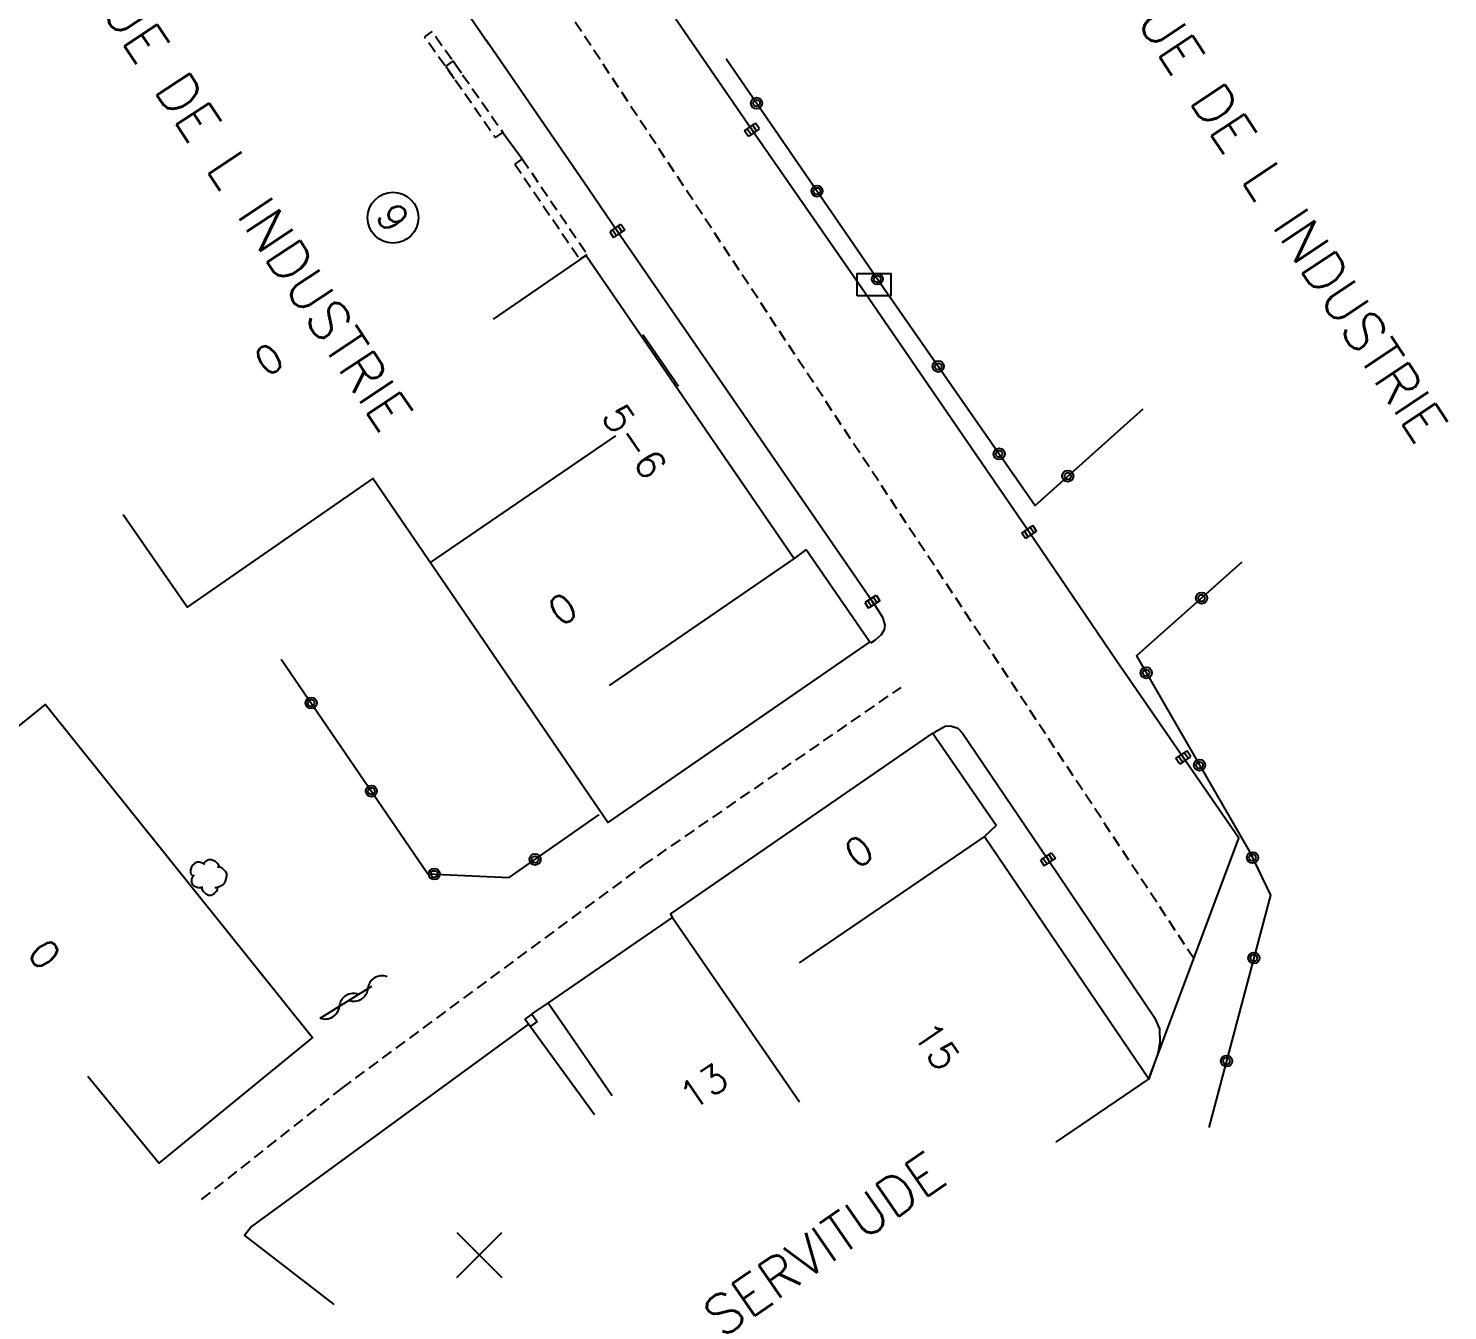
# Model space of a CAD drawing. Header units: millimetres. Extents: x 133000 to 134000, y 143000 to 144000.
# Drawn here: x 133478.1 to 133541.4, y 143669.5 to 143726.7 of the extents above; entities that cross this region are included whole.
import ezdxf
from ezdxf.enums import TextEntityAlignment as Align

# ---------------------------------------------------------------- set-up
doc = ezdxf.new("R2010")
doc.units = ezdxf.units.MM
doc.linetypes.add('DASHED', pattern=[0.75, 0.5, -0.25])
doc.layers.get('0').update_dxf_attribs({"linetype": 'CONTINUOUS'})
for name, color, linetype in [('W0001', 6, 'DASHED'), ('W0008', 7, 'CONTINUOUS'), ('W0100', 7, 'CONTINUOUS'), ('W0105', 7, 'CONTINUOUS'), ('W0112', 1, 'DASHED'), ('W0300', 7, 'CONTINUOUS'), ('W0310', 3, 'CONTINUOUS'), ('W0322', 7, 'CONTINUOUS'), ('W0400', 7, 'CONTINUOUS'), ('W0989', 7, 'CONTINUOUS'), ('W0991', 7, 'CONTINUOUS'), ('W1102', 7, 'CONTINUOUS'), ('W1471', 7, 'CONTINUOUS')]:
    doc.layers.add(name, color=color, linetype=linetype)
doc.styles.get("Standard").update_dxf_attribs({"font": 'romans.shx', "width": 0.85})

# ---------------------------------------------------------------- blocks, each defined once
blk = doc.blocks.new('t991o')
at = {"color": 0, "linetype": 'Continuous'}
for p, q in [((-1, 1), (1, -1)), ((-1, -1), (1, 1))]:
    blk.add_line(p, q, dxfattribs=at)
blk = doc.blocks.new('T300')
for p, q in [((-0.571, 0.686), (-0.686, 0.629)), ((-0.457, 0.686), (-0.571, 0.686)), ((-0.286, 0.629), (-0.457, 0.686)), ((-0.286, 0.629), (-0.171, 0.743)), ((-0.171, 0.743), (-0.057, 0.8)), ((-0.057, 0.8), (0.057, 0.8)), ((0.057, 0.8), (0.229, 0.743)), ((0.229, 0.743), (0.343, 0.629)), ((-0.8, 0.514), (-0.857, 0.343)), ((-0.857, 0.343), (-0.857, 0.171)), ((-0.857, 0.171), (-0.743, 0.057)), ((-0.686, 0.629), (-0.8, 0.514)), ((-0.8, -0.057), (-0.743, 0.057)), ((-0.743, 0.057), (-0.686, 0.114)), ((-0.229, 0.571), (-0.286, 0.629)), ((0.343, 0.629), (0.4, 0.514)), ((0.457, 0.457), (0.343, 0.457)), ((0.4, 0.514), (0.4, 0.457)), ((0.571, 0.4), (0.457, 0.457)), ((0.571, 0.4), (0.686, 0.286)), ((0.686, 0.286), (0.743, 0.171)), ((0.743, 0.057), (0.686, -0.171)), ((0.743, 0.171), (0.743, 0.057)), ((-0.8, -0.171), (-0.8, -0.057)), ((-0.8, -0.229), (-0.8, -0.171)), ((-0.743, -0.343), (-0.8, -0.229)), ((-0.686, -0.4), (-0.743, -0.343)), ((-0.514, -0.457), (-0.686, -0.4)), ((-0.4, -0.457), (-0.514, -0.457)), ((-0.4, -0.457), (-0.343, -0.457)), ((-0.343, -0.457), (-0.343, -0.4)), ((-0.343, -0.514), (-0.343, -0.457)), ((-0.286, -0.629), (-0.343, -0.514)), ((-0.171, -0.743), (-0.286, -0.629)), ((0.286, -0.457), (0.229, -0.457)), ((0.286, -0.629), (0.229, -0.686)), ((0.457, -0.4), (0.286, -0.457)), ((0.343, -0.514), (0.286, -0.629)), ((0.343, -0.514), (0.343, -0.457)), ((0.571, -0.343), (0.457, -0.4)), ((0.629, -0.286), (0.571, -0.343)), ((0.686, -0.171), (0.629, -0.286)), ((-0.057, -0.8), (-0.171, -0.743)), ((0.057, -0.8), (-0.057, -0.8)), ((0.171, -0.743), (0.057, -0.8)), ((0.229, -0.686), (0.171, -0.743))]:
    blk.add_line(p, q)
blk = doc.blocks.new('t322o')
at = {"color": 0, "linetype": 'Continuous'}
for radius in [0.25, 0.15]:
    blk.add_circle((0, 0), radius, dxfattribs=at)
blk = doc.blocks.new('t310o')
at = {"color": 0, "linetype": 'Continuous'}
for centre, start, end in [((-0.5, 0.375), 216.8699, 323.1304), ((0.5, -0.375), 36.8699, 143.1303)]:
    blk.add_arc(centre, 0.625, start, end, dxfattribs=at)
blk = doc.blocks.new('T400')
for p, q in [((-0.15, 0.3), (0.15, 0.3)), ((-0.15, -0.25), (-0.15, 0.3)), ((-0.15, 0.15), (0.15, 0.15)), ((-0.15, 0), (0.15, 0)), ((0.15, 0.3), (0.15, -0.25)), ((-0.15, -0.15), (0.15, -0.15)), ((-0.15, -0.25), (-0.15, -0.3)), ((-0.15, -0.3), (0.15, -0.3)), ((0.15, -0.3), (0.15, -0.25))]:
    blk.add_line(p, q)
blk = doc.blocks.new('T1471')
at = {"color": 0, "linetype": 'Continuous', "flags": 128}
blk.add_lwpolyline([(-0.75, -0.5), (-0.75, 0.5), (0.75, 0.5), (0.75, -0.5), (-0.75, -0.5)], dxfattribs=at)

msp = doc.modelspace()

# ---------------------------------------------------------------- linework, layer by layer
at = {"flags": 128}
for points in [[(133512.775, 143703.44), (133512.249, 143703.045)], [(133521.248, 143691.15), (133520.733, 143690.654), (133520.733, 143690.654), (133520.733, 143690.654)]]:
    msp.add_lwpolyline(points, dxfattribs=at)
at = {"layer": 'W0001'}
msp.add_line((133530.056, 143685.22), (133501.704, 143728.132), dxfattribs=at)
msp.add_lwpolyline([(133485.841, 143674.484), (133492.099, 143679.434), (133505.536, 143689.372), (133517.01, 143697.294)], dxfattribs=at)
at = {"layer": 'W0008', "flags": 128}
msp.add_lwpolyline([(133357.473, 143613.578), (133380.858, 143639.495), (133413.158, 143675.388), (133450.65, 143717.016), (133463.616, 143731.413), (133474.4, 143743.354), (133478.31, 143747.685, -0.077124), (133478.693, 143747.996, -0.034802), (133479.668, 143748.478, -0.096585), (133480.723, 143748.688, -0.083336), (133481.951, 143748.488, -0.067114), (133483.301, 143747.815, -0.092231), (133484.084, 143747.039), (133492.375, 143735.088), (133498.639, 143725.959)], format="xyb", dxfattribs=at)
at = {"layer": 'W0008'}
for points in [[(133518.431, 143695.228), (133518.632, 143695.383), (133518.974, 143695.563), (133519.217, 143695.588), (133519.542, 143695.483), (133519.747, 143695.264), (133523.555, 143689.639), (133528.306, 143682.59), (133528.52, 143682.091), (133528.547, 143681.475), (133528.453, 143680.986), (133528.055, 143679.854), (133532.056, 143690.585), (133529.588, 143694.176), (133526.614, 143698.486), (133522.719, 143704.218), (133515.247, 143715.091), (133510.366, 143722.134), (133504.878, 143730.126)], [(133498.529, 143726.139), (133502.848, 143719.858), (133504.366, 143717.636), (133515.192, 143701.92), (133515.731, 143701.117), (133516.188, 143700.43), (133516.29, 143700.067), (133516.252, 143699.854), (133516.128, 143699.634), (133515.861, 143699.403), (133515.651, 143699.264)]]:
    msp.add_lwpolyline(points, dxfattribs=at)
at = {"layer": 'W0100'}
for points in [[(133498.851, 143713.701), (133502.971, 143716.535), (133512.249, 143703.045)], [(133512.775, 143703.44), (133515.614, 143699.325), (133503.94, 143691.271), (133493.475, 143706.603), (133485.195, 143700.876), (133482.351, 143704.988), (133482.351, 143704.988), (133482.351, 143704.988), (133482.351, 143704.988), (133482.351, 143704.988), (133482.351, 143704.988), (133482.351, 143704.988), (133482.351, 143704.988), (133482.351, 143704.988), (133482.351, 143704.988), (133482.351, 143704.988), (133482.351, 143704.988), (133482.351, 143704.988), (133482.351, 143704.988), (133482.351, 143704.988), (133482.351, 143704.988), (133482.351, 143704.988), (133482.351, 143704.988), (133482.351, 143704.988), (133482.351, 143704.988), (133482.351, 143704.988), (133482.351, 143704.988), (133482.351, 143704.988), (133482.351, 143704.988), (133482.351, 143704.988), (133482.351, 143704.988), (133482.351, 143704.988), (133482.351, 143704.988), (133482.351, 143704.988), (133482.351, 143704.988), (133482.351, 143704.988), (133482.351, 143704.988), (133482.351, 143704.988), (133482.351, 143704.988), (133482.351, 143704.988), (133482.351, 143704.988), (133482.351, 143704.988), (133482.351, 143704.988), (133482.351, 143704.988), (133482.351, 143704.988), (133482.351, 143704.988), (133482.351, 143704.988), (133482.351, 143704.988), (133482.351, 143704.988), (133482.351, 143704.988), (133482.351, 143704.988), (133482.351, 143704.988), (133482.351, 143704.988), (133482.351, 143704.988), (133482.351, 143704.988), (133482.351, 143704.988), (133482.351, 143704.988), (133482.351, 143704.988), (133482.351, 143704.988), (133482.351, 143704.988), (133482.351, 143704.988), (133482.351, 143704.988), (133482.351, 143704.988), (133482.351, 143704.988), (133482.351, 143704.988), (133482.351, 143704.988), (133482.351, 143704.988), (133482.351, 143704.988), (133482.351, 143704.988), (133482.351, 143704.988), (133482.351, 143704.988), (133482.351, 143704.988), (133482.351, 143704.988), (133482.351, 143704.988), (133482.351, 143704.988), (133482.351, 143704.988), (133482.351, 143704.988), (133482.351, 143704.988), (133482.351, 143704.988), (133482.351, 143704.988), (133482.351, 143704.988), (133482.351, 143704.988), (133482.351, 143704.988), (133482.351, 143704.988), (133482.351, 143704.988), (133482.351, 143704.988), (133482.351, 143704.988), (133482.351, 143704.988), (133482.351, 143704.988), (133482.351, 143704.988), (133482.351, 143704.988), (133482.351, 143704.988), (133482.351, 143704.988), (133482.351, 143704.988), (133482.351, 143704.988), (133482.351, 143704.988), (133482.351, 143704.988), (133482.351, 143704.988), (133482.351, 143704.988), (133482.351, 143704.988), (133482.351, 143704.988), (133482.351, 143704.988), (133482.351, 143704.988), (133482.351, 143704.988), (133482.351, 143704.988), (133482.351, 143704.988), (133482.351, 143704.988), (133482.351, 143704.988), (133482.351, 143704.988), (133482.351, 143704.988), (133482.351, 143704.988), (133482.351, 143704.988), (133482.351, 143704.988), (133482.351, 143704.988), (133482.351, 143704.988), (133482.351, 143704.988), (133482.351, 143704.988), (133482.351, 143704.988), (133482.351, 143704.988), (133482.351, 143704.988)], [(133474.989, 143693.407), (133478.89, 143696.534), (133490.785, 143681.698), (133483.932, 143676.096), (133480.768, 143679.967), (133480.768, 143679.967), (133480.768, 143679.967), (133480.768, 143679.967), (133480.768, 143679.967), (133480.768, 143679.967), (133480.768, 143679.967), (133480.768, 143679.967), (133480.768, 143679.967), (133480.768, 143679.967), (133480.768, 143679.967), (133480.768, 143679.967), (133480.768, 143679.967), (133480.768, 143679.967), (133480.768, 143679.967), (133480.768, 143679.967), (133480.768, 143679.967), (133480.768, 143679.967), (133480.768, 143679.967), (133480.768, 143679.967), (133480.768, 143679.967), (133480.768, 143679.967), (133480.768, 143679.967), (133480.768, 143679.967), (133480.768, 143679.967), (133480.768, 143679.967), (133480.768, 143679.967), (133480.768, 143679.967), (133480.768, 143679.967), (133480.768, 143679.967), (133480.768, 143679.967), (133480.768, 143679.967), (133480.768, 143679.967), (133480.768, 143679.967), (133480.768, 143679.967), (133480.768, 143679.967), (133480.768, 143679.967), (133480.768, 143679.967), (133480.768, 143679.967), (133480.768, 143679.967), (133480.768, 143679.967), (133480.768, 143679.967), (133480.768, 143679.967), (133480.768, 143679.967), (133480.768, 143679.967), (133480.768, 143679.967), (133480.768, 143679.967), (133480.768, 143679.967), (133480.768, 143679.967), (133480.768, 143679.967), (133480.768, 143679.967), (133480.768, 143679.967), (133480.768, 143679.967), (133480.768, 143679.967), (133480.768, 143679.967), (133480.768, 143679.967), (133480.768, 143679.967), (133480.768, 143679.967), (133480.768, 143679.967), (133480.768, 143679.967), (133480.768, 143679.967), (133480.768, 143679.967), (133480.768, 143679.967), (133480.768, 143679.967), (133480.768, 143679.967), (133480.768, 143679.967), (133480.768, 143679.967), (133480.768, 143679.967), (133480.768, 143679.967), (133480.768, 143679.967), (133480.768, 143679.967), (133480.768, 143679.967), (133480.768, 143679.967), (133480.768, 143679.967), (133480.768, 143679.967), (133480.768, 143679.967), (133480.768, 143679.967), (133480.768, 143679.967), (133480.768, 143679.967), (133480.768, 143679.967), (133480.768, 143679.967), (133480.768, 143679.967), (133480.768, 143679.967), (133480.768, 143679.967), (133480.768, 143679.967), (133480.768, 143679.967), (133480.768, 143679.967), (133480.768, 143679.967), (133480.768, 143679.967), (133480.768, 143679.967), (133480.768, 143679.967), (133480.768, 143679.967), (133480.768, 143679.967), (133480.768, 143679.967), (133480.768, 143679.967), (133480.768, 143679.967), (133480.768, 143679.967), (133480.768, 143679.967), (133480.768, 143679.967), (133480.768, 143679.967), (133480.768, 143679.967), (133480.768, 143679.967), (133480.768, 143679.967), (133480.768, 143679.967), (133480.768, 143679.967), (133480.768, 143679.967), (133480.768, 143679.967), (133480.768, 143679.967), (133480.768, 143679.967), (133480.768, 143679.967), (133480.768, 143679.967), (133480.768, 143679.967), (133480.768, 143679.967), (133480.768, 143679.967), (133480.768, 143679.967), (133480.768, 143679.967)], [(133521.248, 143691.15), (133518.406, 143695.264), (133506.737, 143687.201), (133506.803, 143687.047), (133501.278, 143683.239), (133504.116, 143679.122), (133504.116, 143679.122), (133504.116, 143679.122), (133504.116, 143679.122), (133504.116, 143679.122), (133504.116, 143679.122), (133504.116, 143679.122), (133504.116, 143679.122), (133504.116, 143679.122), (133504.116, 143679.122), (133504.116, 143679.122), (133504.116, 143679.122), (133504.116, 143679.122), (133504.116, 143679.122), (133504.116, 143679.122), (133504.116, 143679.122), (133504.116, 143679.122), (133504.116, 143679.122), (133504.116, 143679.122), (133504.116, 143679.122), (133504.116, 143679.122), (133504.116, 143679.122), (133504.116, 143679.122), (133504.116, 143679.122), (133504.116, 143679.122), (133504.116, 143679.122), (133504.116, 143679.122), (133504.116, 143679.122), (133504.116, 143679.122), (133504.116, 143679.122), (133504.116, 143679.122), (133504.116, 143679.122), (133504.116, 143679.122), (133504.116, 143679.122), (133504.116, 143679.122), (133504.116, 143679.122), (133504.116, 143679.122), (133504.116, 143679.122), (133504.116, 143679.122), (133504.116, 143679.122), (133504.116, 143679.122), (133504.116, 143679.122), (133504.116, 143679.122), (133504.116, 143679.122), (133504.116, 143679.122), (133504.116, 143679.122), (133504.116, 143679.122), (133504.116, 143679.122), (133504.116, 143679.122), (133504.116, 143679.122), (133504.116, 143679.122), (133504.116, 143679.122), (133504.116, 143679.122), (133504.116, 143679.122), (133504.116, 143679.122), (133504.116, 143679.122), (133504.116, 143679.122), (133504.116, 143679.122), (133504.116, 143679.122), (133504.116, 143679.122), (133504.116, 143679.122), (133504.116, 143679.122), (133504.116, 143679.122), (133504.116, 143679.122), (133504.116, 143679.122), (133504.116, 143679.122), (133504.116, 143679.122), (133504.116, 143679.122), (133504.116, 143679.122), (133504.116, 143679.122), (133504.116, 143679.122), (133504.116, 143679.122), (133504.116, 143679.122), (133504.116, 143679.122), (133504.116, 143679.122), (133504.116, 143679.122), (133504.116, 143679.122), (133504.116, 143679.122), (133504.116, 143679.122), (133504.116, 143679.122), (133504.116, 143679.122), (133504.116, 143679.122), (133504.116, 143679.122), (133504.116, 143679.122), (133504.116, 143679.122), (133504.116, 143679.122), (133504.116, 143679.122), (133504.116, 143679.122), (133504.116, 143679.122), (133504.116, 143679.122), (133504.116, 143679.122), (133504.116, 143679.122), (133504.116, 143679.122), (133504.116, 143679.122), (133504.116, 143679.122), (133504.116, 143679.122), (133504.116, 143679.122), (133504.116, 143679.122), (133504.116, 143679.122), (133504.116, 143679.122), (133504.116, 143679.122), (133504.116, 143679.122), (133504.116, 143679.122), (133504.116, 143679.122), (133504.116, 143679.122), (133504.116, 143679.122), (133504.116, 143679.122), (133504.116, 143679.122), (133504.116, 143679.122), (133504.116, 143679.122), (133504.116, 143679.122), (133504.116, 143679.122), (133504.116, 143679.122), (133504.116, 143679.122), (133504.116, 143679.122)], [(133520.733, 143690.654), (133528.055, 143679.855), (133523.916, 143677.049), (133523.916, 143677.049), (133523.916, 143677.049), (133523.916, 143677.049), (133523.916, 143677.049), (133523.916, 143677.049), (133523.916, 143677.049), (133523.916, 143677.049), (133523.916, 143677.049), (133523.916, 143677.049), (133523.916, 143677.049), (133523.916, 143677.049), (133523.916, 143677.049), (133523.916, 143677.049), (133523.916, 143677.049), (133523.916, 143677.049), (133523.916, 143677.049), (133523.916, 143677.049), (133523.916, 143677.049), (133523.916, 143677.049), (133523.916, 143677.049), (133523.916, 143677.049), (133523.916, 143677.049), (133523.916, 143677.049), (133523.916, 143677.049), (133523.916, 143677.049), (133523.916, 143677.049), (133523.916, 143677.049), (133523.916, 143677.049), (133523.916, 143677.049), (133523.916, 143677.049), (133523.916, 143677.049), (133523.916, 143677.049), (133523.916, 143677.049), (133523.916, 143677.049), (133523.916, 143677.049), (133523.916, 143677.049), (133523.916, 143677.049), (133523.916, 143677.049), (133523.916, 143677.049), (133523.916, 143677.049), (133523.916, 143677.049), (133523.916, 143677.049), (133523.916, 143677.049), (133523.916, 143677.049), (133523.916, 143677.049), (133523.916, 143677.049), (133523.916, 143677.049), (133523.916, 143677.049), (133523.916, 143677.049), (133523.916, 143677.049), (133523.916, 143677.049), (133523.916, 143677.049), (133523.916, 143677.049), (133523.916, 143677.049), (133523.916, 143677.049), (133523.916, 143677.049), (133523.916, 143677.049), (133523.916, 143677.049), (133523.916, 143677.049), (133523.916, 143677.049), (133523.916, 143677.049), (133523.916, 143677.049), (133523.916, 143677.049), (133523.916, 143677.049), (133523.916, 143677.049), (133523.916, 143677.049), (133523.916, 143677.049), (133523.916, 143677.049), (133523.916, 143677.049), (133523.916, 143677.049), (133523.916, 143677.049), (133523.916, 143677.049), (133523.916, 143677.049), (133523.916, 143677.049), (133523.916, 143677.049), (133523.916, 143677.049), (133523.916, 143677.049), (133523.916, 143677.049), (133523.916, 143677.049), (133523.916, 143677.049), (133523.916, 143677.049), (133523.916, 143677.049), (133523.916, 143677.049), (133523.916, 143677.049), (133523.916, 143677.049), (133523.916, 143677.049), (133523.916, 143677.049), (133523.916, 143677.049), (133523.916, 143677.049), (133523.916, 143677.049), (133523.916, 143677.049), (133523.916, 143677.049), (133523.916, 143677.049), (133523.916, 143677.049), (133523.916, 143677.049), (133523.916, 143677.049), (133523.916, 143677.049), (133523.916, 143677.049), (133523.916, 143677.049), (133523.916, 143677.049), (133523.916, 143677.049), (133523.916, 143677.049), (133523.916, 143677.049), (133523.916, 143677.049), (133523.916, 143677.049), (133523.916, 143677.049), (133523.916, 143677.049), (133523.916, 143677.049)], [(133503.355, 143678.259), (133500.404, 143682.296), (133488.057, 143673.271), (133487.75, 143672.871), (133491.712, 143669.822), (133491.712, 143669.822), (133491.712, 143669.822), (133491.712, 143669.822), (133491.712, 143669.822), (133491.712, 143669.822), (133491.712, 143669.822), (133491.712, 143669.822), (133491.712, 143669.822), (133491.712, 143669.822), (133491.712, 143669.822), (133491.712, 143669.822), (133491.712, 143669.822), (133491.712, 143669.822), (133491.712, 143669.822), (133491.712, 143669.822), (133491.712, 143669.822), (133491.712, 143669.822), (133491.712, 143669.822), (133491.712, 143669.822), (133491.712, 143669.822), (133491.712, 143669.822), (133491.712, 143669.822), (133491.712, 143669.822), (133491.712, 143669.822), (133491.712, 143669.822), (133491.712, 143669.822), (133491.712, 143669.822), (133491.712, 143669.822), (133491.712, 143669.822), (133491.712, 143669.822), (133491.712, 143669.822), (133491.712, 143669.822), (133491.712, 143669.822), (133491.712, 143669.822), (133491.712, 143669.822), (133491.712, 143669.822), (133491.712, 143669.822), (133491.712, 143669.822), (133491.712, 143669.822), (133491.712, 143669.822), (133491.712, 143669.822), (133491.712, 143669.822), (133491.712, 143669.822), (133491.712, 143669.822), (133491.712, 143669.822), (133491.712, 143669.822), (133491.712, 143669.822), (133491.712, 143669.822), (133491.712, 143669.822), (133491.712, 143669.822), (133491.712, 143669.822), (133491.712, 143669.822), (133491.712, 143669.822), (133491.712, 143669.822), (133491.712, 143669.822), (133491.712, 143669.822), (133491.712, 143669.822), (133491.712, 143669.822), (133491.712, 143669.822), (133491.712, 143669.822), (133491.712, 143669.822), (133491.712, 143669.822), (133491.712, 143669.822), (133491.712, 143669.822), (133491.712, 143669.822), (133491.712, 143669.822), (133491.712, 143669.822), (133491.712, 143669.822), (133491.712, 143669.822), (133491.712, 143669.822), (133491.712, 143669.822), (133491.712, 143669.822), (133491.712, 143669.822), (133491.712, 143669.822), (133491.712, 143669.822), (133491.712, 143669.822), (133491.712, 143669.822), (133491.712, 143669.822), (133491.712, 143669.822), (133491.712, 143669.822), (133491.712, 143669.822), (133491.712, 143669.822), (133491.712, 143669.822), (133491.712, 143669.822), (133491.712, 143669.822), (133491.712, 143669.822), (133491.712, 143669.822), (133491.712, 143669.822), (133491.712, 143669.822), (133491.712, 143669.822), (133491.712, 143669.822), (133491.712, 143669.822), (133491.712, 143669.822), (133491.712, 143669.822), (133491.712, 143669.822), (133491.712, 143669.822), (133491.712, 143669.822), (133491.712, 143669.822), (133491.712, 143669.822), (133491.712, 143669.822), (133491.712, 143669.822), (133491.712, 143669.822), (133491.712, 143669.822), (133491.712, 143669.822), (133491.712, 143669.822), (133491.712, 143669.822), (133491.712, 143669.822), (133491.712, 143669.822), (133491.712, 143669.822), (133491.712, 143669.822), (133491.712, 143669.822), (133491.712, 143669.822), (133491.712, 143669.822), (133491.712, 143669.822), (133491.712, 143669.822)]]:
    msp.add_lwpolyline(points, dxfattribs=at)
at = {"layer": 'W0105'}
for p, q in [((133499.268, 143722.023), (133500.126, 143720.839)), ((133505.509, 143713.011), (133507.099, 143710.722)), ((133501.278, 143683.239), (133500.563, 143682.746))]:
    msp.add_line(p, q, dxfattribs=at)
at = {"layer": 'W0112', "flags": 128}
msp.add_lwpolyline([(133497.422, 143724.662), (133496.101, 143726.517), (133495.776, 143726.285), (133497.096, 143724.43)], dxfattribs=at)
at = {"layer": 'W0112'}
for points in [[(133497.045, 143725.207), (133496.717, 143724.978), (133498.94, 143721.794), (133499.268, 143722.023), (133499.268, 143722.023), (133499.268, 143722.023), (133499.268, 143722.023), (133499.268, 143722.023), (133499.268, 143722.023), (133499.268, 143722.023), (133499.268, 143722.023), (133499.268, 143722.023), (133499.268, 143722.023), (133499.268, 143722.023), (133499.268, 143722.023), (133499.268, 143722.023), (133499.268, 143722.023), (133499.268, 143722.023), (133499.268, 143722.023), (133499.268, 143722.023), (133499.268, 143722.023), (133499.268, 143722.023), (133499.268, 143722.023), (133499.268, 143722.023), (133499.268, 143722.023), (133499.268, 143722.023), (133499.268, 143722.023), (133499.268, 143722.023), (133499.268, 143722.023), (133499.268, 143722.023), (133499.268, 143722.023), (133499.268, 143722.023), (133499.268, 143722.023), (133499.268, 143722.023), (133499.268, 143722.023), (133499.268, 143722.023), (133499.268, 143722.023), (133499.268, 143722.023), (133499.268, 143722.023), (133499.268, 143722.023), (133499.268, 143722.023), (133499.268, 143722.023), (133499.268, 143722.023), (133499.268, 143722.023), (133499.268, 143722.023), (133499.268, 143722.023), (133499.268, 143722.023), (133499.268, 143722.023), (133499.268, 143722.023), (133499.268, 143722.023), (133499.268, 143722.023), (133499.268, 143722.023), (133499.268, 143722.023), (133499.268, 143722.023), (133499.268, 143722.023), (133499.268, 143722.023), (133499.268, 143722.023), (133499.268, 143722.023), (133499.268, 143722.023), (133499.268, 143722.023), (133499.268, 143722.023), (133499.268, 143722.023), (133499.268, 143722.023), (133499.268, 143722.023), (133499.268, 143722.023), (133499.268, 143722.023), (133499.268, 143722.023), (133499.268, 143722.023), (133499.268, 143722.023), (133499.268, 143722.023), (133499.268, 143722.023), (133499.268, 143722.023), (133499.268, 143722.023), (133499.268, 143722.023), (133499.268, 143722.023), (133499.268, 143722.023), (133499.268, 143722.023), (133499.268, 143722.023), (133499.268, 143722.023), (133499.268, 143722.023), (133499.268, 143722.023), (133499.268, 143722.023), (133499.268, 143722.023), (133499.268, 143722.023), (133499.268, 143722.023), (133499.268, 143722.023), (133499.268, 143722.023), (133499.268, 143722.023), (133499.268, 143722.023), (133499.268, 143722.023), (133499.268, 143722.023), (133499.268, 143722.023), (133499.268, 143722.023), (133499.268, 143722.023), (133499.268, 143722.023), (133499.268, 143722.023), (133499.268, 143722.023), (133499.268, 143722.023), (133499.268, 143722.023), (133499.268, 143722.023), (133499.268, 143722.023), (133499.268, 143722.023), (133499.268, 143722.023), (133499.268, 143722.023), (133499.268, 143722.023), (133499.268, 143722.023), (133499.268, 143722.023), (133499.268, 143722.023), (133499.268, 143722.023), (133499.268, 143722.023), (133499.268, 143722.023), (133499.268, 143722.023), (133499.268, 143722.023), (133499.268, 143722.023), (133499.268, 143722.023), (133499.268, 143722.023), (133499.268, 143722.023), (133499.268, 143722.023), (133499.268, 143722.023), (133499.268, 143722.023)], [(133497.045, 143725.207), (133499.268, 143722.023), (133499.268, 143722.023), (133499.268, 143722.023), (133499.268, 143722.023), (133499.268, 143722.023), (133499.268, 143722.023), (133499.268, 143722.023), (133499.268, 143722.023), (133499.268, 143722.023), (133499.268, 143722.023), (133499.268, 143722.023), (133499.268, 143722.023), (133499.268, 143722.023), (133499.268, 143722.023), (133499.268, 143722.023), (133499.268, 143722.023), (133499.268, 143722.023), (133499.268, 143722.023), (133499.268, 143722.023), (133499.268, 143722.023), (133499.268, 143722.023), (133499.268, 143722.023), (133499.268, 143722.023), (133499.268, 143722.023), (133499.268, 143722.023), (133499.268, 143722.023), (133499.268, 143722.023), (133499.268, 143722.023), (133499.268, 143722.023), (133499.268, 143722.023), (133499.268, 143722.023), (133499.268, 143722.023), (133499.268, 143722.023), (133499.268, 143722.023), (133499.268, 143722.023), (133499.268, 143722.023), (133499.268, 143722.023), (133499.268, 143722.023), (133499.268, 143722.023), (133499.268, 143722.023), (133499.268, 143722.023), (133499.268, 143722.023), (133499.268, 143722.023), (133499.268, 143722.023), (133499.268, 143722.023), (133499.268, 143722.023), (133499.268, 143722.023), (133499.268, 143722.023), (133499.268, 143722.023), (133499.268, 143722.023), (133499.268, 143722.023), (133499.268, 143722.023), (133499.268, 143722.023), (133499.268, 143722.023), (133499.268, 143722.023), (133499.268, 143722.023), (133499.268, 143722.023), (133499.268, 143722.023), (133499.268, 143722.023), (133499.268, 143722.023), (133499.268, 143722.023), (133499.268, 143722.023), (133499.268, 143722.023), (133499.268, 143722.023), (133499.268, 143722.023), (133499.268, 143722.023), (133499.268, 143722.023), (133499.268, 143722.023), (133499.268, 143722.023), (133499.268, 143722.023), (133499.268, 143722.023), (133499.268, 143722.023), (133499.268, 143722.023), (133499.268, 143722.023), (133499.268, 143722.023), (133499.268, 143722.023), (133499.268, 143722.023), (133499.268, 143722.023), (133499.268, 143722.023), (133499.268, 143722.023), (133499.268, 143722.023), (133499.268, 143722.023), (133499.268, 143722.023), (133499.268, 143722.023), (133499.268, 143722.023), (133499.268, 143722.023), (133499.268, 143722.023), (133499.268, 143722.023), (133499.268, 143722.023), (133499.268, 143722.023), (133499.268, 143722.023), (133499.268, 143722.023), (133499.268, 143722.023), (133499.268, 143722.023), (133499.268, 143722.023), (133499.268, 143722.023), (133499.268, 143722.023), (133499.268, 143722.023), (133499.268, 143722.023), (133499.268, 143722.023), (133499.268, 143722.023), (133499.268, 143722.023), (133499.268, 143722.023), (133499.268, 143722.023), (133499.268, 143722.023), (133499.268, 143722.023), (133499.268, 143722.023), (133499.268, 143722.023), (133499.268, 143722.023), (133499.268, 143722.023), (133499.268, 143722.023), (133499.268, 143722.023), (133499.268, 143722.023), (133499.268, 143722.023), (133499.268, 143722.023), (133499.268, 143722.023), (133499.268, 143722.023), (133499.268, 143722.023), (133499.268, 143722.023)], [(133500.127, 143720.838), (133499.796, 143720.612), (133502.697, 143716.361), (133503.027, 143716.586), (133503.027, 143716.586), (133503.027, 143716.586), (133503.027, 143716.586), (133503.027, 143716.586), (133503.027, 143716.586), (133503.027, 143716.586), (133503.027, 143716.586), (133503.027, 143716.586), (133503.027, 143716.586), (133503.027, 143716.586), (133503.027, 143716.586), (133503.027, 143716.586), (133503.027, 143716.586), (133503.027, 143716.586), (133503.027, 143716.586), (133503.027, 143716.586), (133503.027, 143716.586), (133503.027, 143716.586), (133503.027, 143716.586), (133503.027, 143716.586), (133503.027, 143716.586), (133503.027, 143716.586), (133503.027, 143716.586), (133503.027, 143716.586), (133503.027, 143716.586), (133503.027, 143716.586), (133503.027, 143716.586), (133503.027, 143716.586), (133503.027, 143716.586), (133503.027, 143716.586), (133503.027, 143716.586), (133503.027, 143716.586), (133503.027, 143716.586), (133503.027, 143716.586), (133503.027, 143716.586), (133503.027, 143716.586), (133503.027, 143716.586), (133503.027, 143716.586), (133503.027, 143716.586), (133503.027, 143716.586), (133503.027, 143716.586), (133503.027, 143716.586), (133503.027, 143716.586), (133503.027, 143716.586), (133503.027, 143716.586), (133503.027, 143716.586), (133503.027, 143716.586), (133503.027, 143716.586), (133503.027, 143716.586), (133503.027, 143716.586), (133503.027, 143716.586), (133503.027, 143716.586), (133503.027, 143716.586), (133503.027, 143716.586), (133503.027, 143716.586), (133503.027, 143716.586), (133503.027, 143716.586), (133503.027, 143716.586), (133503.027, 143716.586), (133503.027, 143716.586), (133503.027, 143716.586), (133503.027, 143716.586), (133503.027, 143716.586), (133503.027, 143716.586), (133503.027, 143716.586), (133503.027, 143716.586), (133503.027, 143716.586), (133503.027, 143716.586), (133503.027, 143716.586), (133503.027, 143716.586), (133503.027, 143716.586), (133503.027, 143716.586), (133503.027, 143716.586), (133503.027, 143716.586), (133503.027, 143716.586), (133503.027, 143716.586), (133503.027, 143716.586), (133503.027, 143716.586), (133503.027, 143716.586), (133503.027, 143716.586), (133503.027, 143716.586), (133503.027, 143716.586), (133503.027, 143716.586), (133503.027, 143716.586), (133503.027, 143716.586), (133503.027, 143716.586), (133503.027, 143716.586), (133503.027, 143716.586), (133503.027, 143716.586), (133503.027, 143716.586), (133503.027, 143716.586), (133503.027, 143716.586), (133503.027, 143716.586), (133503.027, 143716.586), (133503.027, 143716.586), (133503.027, 143716.586), (133503.027, 143716.586), (133503.027, 143716.586), (133503.027, 143716.586), (133503.027, 143716.586), (133503.027, 143716.586), (133503.027, 143716.586), (133503.027, 143716.586), (133503.027, 143716.586), (133503.027, 143716.586), (133503.027, 143716.586), (133503.027, 143716.586), (133503.027, 143716.586), (133503.027, 143716.586), (133503.027, 143716.586), (133503.027, 143716.586), (133503.027, 143716.586), (133503.027, 143716.586), (133503.027, 143716.586), (133503.027, 143716.586), (133503.027, 143716.586)], [(133500.127, 143720.838), (133503.027, 143716.586), (133503.027, 143716.586), (133503.027, 143716.586), (133503.027, 143716.586), (133503.027, 143716.586), (133503.027, 143716.586), (133503.027, 143716.586), (133503.027, 143716.586), (133503.027, 143716.586), (133503.027, 143716.586), (133503.027, 143716.586), (133503.027, 143716.586), (133503.027, 143716.586), (133503.027, 143716.586), (133503.027, 143716.586), (133503.027, 143716.586), (133503.027, 143716.586), (133503.027, 143716.586), (133503.027, 143716.586), (133503.027, 143716.586), (133503.027, 143716.586), (133503.027, 143716.586), (133503.027, 143716.586), (133503.027, 143716.586), (133503.027, 143716.586), (133503.027, 143716.586), (133503.027, 143716.586), (133503.027, 143716.586), (133503.027, 143716.586), (133503.027, 143716.586), (133503.027, 143716.586), (133503.027, 143716.586), (133503.027, 143716.586), (133503.027, 143716.586), (133503.027, 143716.586), (133503.027, 143716.586), (133503.027, 143716.586), (133503.027, 143716.586), (133503.027, 143716.586), (133503.027, 143716.586), (133503.027, 143716.586), (133503.027, 143716.586), (133503.027, 143716.586), (133503.027, 143716.586), (133503.027, 143716.586), (133503.027, 143716.586), (133503.027, 143716.586), (133503.027, 143716.586), (133503.027, 143716.586), (133503.027, 143716.586), (133503.027, 143716.586), (133503.027, 143716.586), (133503.027, 143716.586), (133503.027, 143716.586), (133503.027, 143716.586), (133503.027, 143716.586), (133503.027, 143716.586), (133503.027, 143716.586), (133503.027, 143716.586), (133503.027, 143716.586), (133503.027, 143716.586), (133503.027, 143716.586), (133503.027, 143716.586), (133503.027, 143716.586), (133503.027, 143716.586), (133503.027, 143716.586), (133503.027, 143716.586), (133503.027, 143716.586), (133503.027, 143716.586), (133503.027, 143716.586), (133503.027, 143716.586), (133503.027, 143716.586), (133503.027, 143716.586), (133503.027, 143716.586), (133503.027, 143716.586), (133503.027, 143716.586), (133503.027, 143716.586), (133503.027, 143716.586), (133503.027, 143716.586), (133503.027, 143716.586), (133503.027, 143716.586), (133503.027, 143716.586), (133503.027, 143716.586), (133503.027, 143716.586), (133503.027, 143716.586), (133503.027, 143716.586), (133503.027, 143716.586), (133503.027, 143716.586), (133503.027, 143716.586), (133503.027, 143716.586), (133503.027, 143716.586), (133503.027, 143716.586), (133503.027, 143716.586), (133503.027, 143716.586), (133503.027, 143716.586), (133503.027, 143716.586), (133503.027, 143716.586), (133503.027, 143716.586), (133503.027, 143716.586), (133503.027, 143716.586), (133503.027, 143716.586), (133503.027, 143716.586), (133503.027, 143716.586), (133503.027, 143716.586), (133503.027, 143716.586), (133503.027, 143716.586), (133503.027, 143716.586), (133503.027, 143716.586), (133503.027, 143716.586), (133503.027, 143716.586), (133503.027, 143716.586), (133503.027, 143716.586), (133503.027, 143716.586), (133503.027, 143716.586), (133503.027, 143716.586), (133503.027, 143716.586), (133503.027, 143716.586), (133503.027, 143716.586), (133503.027, 143716.586)], [(133500.557, 143682.74), (133500.245, 143682.515), (133500.245, 143682.515), (133500.245, 143682.515), (133500.245, 143682.515), (133500.245, 143682.515), (133500.245, 143682.515), (133500.245, 143682.515), (133500.245, 143682.515), (133500.245, 143682.515), (133500.245, 143682.515), (133500.245, 143682.515), (133500.245, 143682.515), (133500.245, 143682.515), (133500.245, 143682.515), (133500.245, 143682.515), (133500.245, 143682.515), (133500.245, 143682.515), (133500.245, 143682.515), (133500.245, 143682.515), (133500.245, 143682.515), (133500.245, 143682.515), (133500.245, 143682.515), (133500.245, 143682.515), (133500.245, 143682.515), (133500.245, 143682.515), (133500.245, 143682.515), (133500.245, 143682.515), (133500.245, 143682.515), (133500.245, 143682.515), (133500.245, 143682.515), (133500.245, 143682.515), (133500.245, 143682.515), (133500.245, 143682.515), (133500.245, 143682.515), (133500.245, 143682.515), (133500.245, 143682.515), (133500.245, 143682.515), (133500.245, 143682.515), (133500.245, 143682.515), (133500.245, 143682.515), (133500.245, 143682.515), (133500.245, 143682.515), (133500.245, 143682.515), (133500.245, 143682.515), (133500.245, 143682.515), (133500.245, 143682.515), (133500.245, 143682.515), (133500.245, 143682.515), (133500.245, 143682.515), (133500.245, 143682.515), (133500.245, 143682.515), (133500.245, 143682.515), (133500.245, 143682.515), (133500.245, 143682.515), (133500.245, 143682.515), (133500.245, 143682.515), (133500.245, 143682.515), (133500.245, 143682.515), (133500.245, 143682.515), (133500.245, 143682.515), (133500.245, 143682.515), (133500.245, 143682.515), (133500.245, 143682.515), (133500.245, 143682.515), (133500.245, 143682.515), (133500.245, 143682.515), (133500.245, 143682.515), (133500.245, 143682.515), (133500.245, 143682.515), (133500.245, 143682.515), (133500.245, 143682.515), (133500.245, 143682.515), (133500.245, 143682.515), (133500.245, 143682.515), (133500.245, 143682.515), (133500.245, 143682.515), (133500.245, 143682.515), (133500.245, 143682.515), (133500.245, 143682.515), (133500.245, 143682.515), (133500.245, 143682.515), (133500.245, 143682.515), (133500.245, 143682.515), (133500.245, 143682.515), (133500.245, 143682.515), (133500.245, 143682.515), (133500.245, 143682.515), (133500.245, 143682.515), (133500.245, 143682.515), (133500.245, 143682.515), (133500.245, 143682.515), (133500.245, 143682.515), (133500.245, 143682.515), (133500.245, 143682.515), (133500.245, 143682.515), (133500.245, 143682.515), (133500.245, 143682.515), (133500.245, 143682.515), (133500.245, 143682.515), (133500.245, 143682.515), (133500.245, 143682.515), (133500.245, 143682.515), (133500.245, 143682.515), (133500.245, 143682.515), (133500.245, 143682.515), (133500.245, 143682.515), (133500.245, 143682.515), (133500.245, 143682.515), (133500.245, 143682.515), (133500.245, 143682.515), (133500.245, 143682.515), (133500.245, 143682.515), (133500.245, 143682.515), (133500.245, 143682.515), (133500.245, 143682.515), (133500.245, 143682.515), (133500.245, 143682.515), (133500.245, 143682.515), (133500.245, 143682.515)], [(133500.557, 143682.74), (133500.791, 143682.415), (133500.479, 143682.19), (133500.245, 143682.515), (133500.245, 143682.515), (133500.245, 143682.515), (133500.245, 143682.515), (133500.245, 143682.515), (133500.245, 143682.515), (133500.245, 143682.515), (133500.245, 143682.515), (133500.245, 143682.515), (133500.245, 143682.515), (133500.245, 143682.515), (133500.245, 143682.515), (133500.245, 143682.515), (133500.245, 143682.515), (133500.245, 143682.515), (133500.245, 143682.515), (133500.245, 143682.515), (133500.245, 143682.515), (133500.245, 143682.515), (133500.245, 143682.515), (133500.245, 143682.515), (133500.245, 143682.515), (133500.245, 143682.515), (133500.245, 143682.515), (133500.245, 143682.515), (133500.245, 143682.515), (133500.245, 143682.515), (133500.245, 143682.515), (133500.245, 143682.515), (133500.245, 143682.515), (133500.245, 143682.515), (133500.245, 143682.515), (133500.245, 143682.515), (133500.245, 143682.515), (133500.245, 143682.515), (133500.245, 143682.515), (133500.245, 143682.515), (133500.245, 143682.515), (133500.245, 143682.515), (133500.245, 143682.515), (133500.245, 143682.515), (133500.245, 143682.515), (133500.245, 143682.515), (133500.245, 143682.515), (133500.245, 143682.515), (133500.245, 143682.515), (133500.245, 143682.515), (133500.245, 143682.515), (133500.245, 143682.515), (133500.245, 143682.515), (133500.245, 143682.515), (133500.245, 143682.515), (133500.245, 143682.515), (133500.245, 143682.515), (133500.245, 143682.515), (133500.245, 143682.515), (133500.245, 143682.515), (133500.245, 143682.515), (133500.245, 143682.515), (133500.245, 143682.515), (133500.245, 143682.515), (133500.245, 143682.515), (133500.245, 143682.515), (133500.245, 143682.515), (133500.245, 143682.515), (133500.245, 143682.515), (133500.245, 143682.515), (133500.245, 143682.515), (133500.245, 143682.515), (133500.245, 143682.515), (133500.245, 143682.515), (133500.245, 143682.515), (133500.245, 143682.515), (133500.245, 143682.515), (133500.245, 143682.515), (133500.245, 143682.515), (133500.245, 143682.515), (133500.245, 143682.515), (133500.245, 143682.515), (133500.245, 143682.515), (133500.245, 143682.515), (133500.245, 143682.515), (133500.245, 143682.515), (133500.245, 143682.515), (133500.245, 143682.515), (133500.245, 143682.515), (133500.245, 143682.515), (133500.245, 143682.515), (133500.245, 143682.515), (133500.245, 143682.515), (133500.245, 143682.515), (133500.245, 143682.515), (133500.245, 143682.515), (133500.245, 143682.515), (133500.245, 143682.515), (133500.245, 143682.515), (133500.245, 143682.515), (133500.245, 143682.515), (133500.245, 143682.515), (133500.245, 143682.515), (133500.245, 143682.515), (133500.245, 143682.515), (133500.245, 143682.515), (133500.245, 143682.515), (133500.245, 143682.515), (133500.245, 143682.515), (133500.245, 143682.515), (133500.245, 143682.515), (133500.245, 143682.515), (133500.245, 143682.515), (133500.245, 143682.515), (133500.245, 143682.515), (133500.245, 143682.515), (133500.245, 143682.515), (133500.245, 143682.515), (133500.245, 143682.515), (133500.245, 143682.515)]]:
    msp.add_lwpolyline(points, dxfattribs=at)
at = {"layer": 'W0310'}
for points in [[(133491.129, 143682.565), (133491.129, 143682.565), (133491.129, 143682.565), (133491.129, 143682.565), (133491.129, 143682.565), (133491.129, 143682.565), (133491.129, 143682.565), (133491.129, 143682.565), (133491.129, 143682.565), (133491.129, 143682.565), (133491.129, 143682.565), (133491.129, 143682.565), (133491.129, 143682.565), (133491.129, 143682.565), (133491.129, 143682.565), (133491.129, 143682.565), (133491.129, 143682.565), (133491.129, 143682.565), (133491.129, 143682.565), (133493.427, 143683.988)], [(133491.129, 143682.565), (133491.129, 143682.565), (133491.129, 143682.565), (133491.129, 143682.565), (133491.129, 143682.565), (133491.129, 143682.565), (133491.129, 143682.565), (133491.129, 143682.565), (133491.129, 143682.565), (133491.129, 143682.565), (133491.129, 143682.565), (133491.129, 143682.565), (133491.129, 143682.565), (133491.129, 143682.565), (133491.129, 143682.565), (133491.129, 143682.565), (133491.129, 143682.565), (133491.129, 143682.565), (133491.129, 143682.565), (133491.129, 143682.565), (133491.129, 143682.565), (133491.129, 143682.565), (133491.129, 143682.565), (133491.129, 143682.565), (133491.129, 143682.565), (133491.129, 143682.565), (133491.129, 143682.565), (133491.129, 143682.565), (133491.129, 143682.565), (133491.129, 143682.565), (133491.129, 143682.565), (133491.129, 143682.565), (133491.129, 143682.565), (133491.129, 143682.565), (133491.129, 143682.565), (133491.129, 143682.565), (133491.129, 143682.565), (133491.129, 143682.565), (133491.129, 143682.565), (133491.129, 143682.565), (133491.129, 143682.565), (133491.129, 143682.565), (133491.129, 143682.565), (133491.129, 143682.565), (133491.129, 143682.565), (133491.129, 143682.565), (133491.129, 143682.565), (133491.129, 143682.565), (133491.129, 143682.565), (133491.129, 143682.565), (133491.129, 143682.565), (133491.129, 143682.565), (133491.129, 143682.565), (133491.129, 143682.565), (133491.129, 143682.565), (133491.129, 143682.565), (133491.129, 143682.565), (133491.129, 143682.565), (133491.129, 143682.565), (133491.129, 143682.565), (133491.129, 143682.565), (133491.129, 143682.565), (133491.129, 143682.565), (133491.129, 143682.565), (133491.129, 143682.565), (133491.129, 143682.565), (133491.129, 143682.565), (133491.129, 143682.565), (133491.129, 143682.565), (133491.129, 143682.565), (133491.129, 143682.565), (133491.129, 143682.565), (133491.129, 143682.565), (133491.129, 143682.565), (133491.129, 143682.565), (133491.129, 143682.565), (133491.129, 143682.565), (133491.129, 143682.565), (133491.129, 143682.565), (133491.129, 143682.565), (133491.129, 143682.565), (133491.129, 143682.565), (133491.129, 143682.565), (133491.129, 143682.565), (133491.129, 143682.565), (133491.129, 143682.565), (133491.129, 143682.565), (133491.129, 143682.565), (133491.129, 143682.565), (133491.129, 143682.565), (133491.129, 143682.565), (133491.129, 143682.565), (133491.129, 143682.565), (133491.129, 143682.565), (133491.129, 143682.565), (133491.129, 143682.565), (133491.129, 143682.565), (133491.129, 143682.565), (133491.129, 143682.565), (133491.129, 143682.565), (133491.129, 143682.565)]]:
    msp.add_lwpolyline(points, dxfattribs=at)
at = {"layer": 'W0322'}
for points in [[(133509.227, 143725.279), (133509.227, 143725.279), (133509.227, 143725.279), (133509.227, 143725.279), (133509.227, 143725.279), (133509.227, 143725.279), (133509.227, 143725.279), (133509.227, 143725.279), (133509.227, 143725.279), (133509.227, 143725.279), (133509.227, 143725.279), (133509.227, 143725.279), (133509.227, 143725.279), (133509.227, 143725.279), (133509.227, 143725.279), (133509.227, 143725.279), (133509.227, 143725.279), (133509.227, 143725.279), (133509.227, 143725.279), (133509.227, 143725.279), (133509.227, 143725.279), (133509.227, 143725.279), (133509.227, 143725.279), (133509.227, 143725.279), (133509.227, 143725.279), (133509.227, 143725.279), (133509.227, 143725.279), (133509.227, 143725.279), (133509.227, 143725.279), (133509.227, 143725.279), (133509.227, 143725.279), (133509.227, 143725.279), (133509.227, 143725.279), (133509.227, 143725.279), (133509.227, 143725.279), (133509.227, 143725.279), (133509.227, 143725.279), (133509.227, 143725.279), (133509.227, 143725.279), (133509.227, 143725.279), (133509.227, 143725.279), (133509.227, 143725.279), (133509.227, 143725.279), (133509.227, 143725.279), (133509.227, 143725.279), (133509.227, 143725.279), (133509.227, 143725.279), (133509.227, 143725.279), (133509.227, 143725.279), (133509.227, 143725.279), (133509.227, 143725.279), (133509.227, 143725.279), (133509.227, 143725.279), (133509.227, 143725.279), (133509.227, 143725.279), (133509.227, 143725.279), (133509.227, 143725.279), (133509.227, 143725.279), (133509.227, 143725.279), (133509.227, 143725.279), (133509.227, 143725.279), (133509.227, 143725.279), (133509.227, 143725.279), (133509.227, 143725.279), (133509.227, 143725.279), (133509.227, 143725.279), (133509.227, 143725.279), (133509.227, 143725.279), (133509.227, 143725.279), (133509.227, 143725.279), (133509.227, 143725.279), (133509.227, 143725.279), (133509.227, 143725.279), (133509.227, 143725.279), (133509.227, 143725.279), (133509.227, 143725.279), (133509.227, 143725.279), (133509.227, 143725.279), (133509.227, 143725.279), (133509.227, 143725.279), (133509.227, 143725.279), (133509.227, 143725.279), (133509.227, 143725.279), (133509.227, 143725.279), (133509.227, 143725.279), (133509.227, 143725.279), (133509.227, 143725.279), (133509.227, 143725.279), (133509.227, 143725.279), (133509.227, 143725.279), (133509.227, 143725.279), (133509.227, 143725.279), (133509.227, 143725.279), (133509.227, 143725.279), (133509.227, 143725.279), (133509.227, 143725.279), (133509.227, 143725.279), (133509.227, 143725.279), (133509.227, 143725.279), (133509.227, 143725.279), (133509.227, 143725.279)], [(133509.227, 143725.279), (133509.227, 143725.279), (133509.227, 143725.279), (133509.227, 143725.279), (133509.227, 143725.279), (133509.227, 143725.279), (133509.227, 143725.279), (133509.227, 143725.279), (133509.227, 143725.279), (133509.227, 143725.279), (133509.227, 143725.279), (133509.227, 143725.279), (133509.227, 143725.279), (133509.227, 143725.279), (133509.227, 143725.279), (133509.227, 143725.279), (133509.227, 143725.279), (133516.237, 143715.079), (133522.98, 143705.406), (133527.794, 143709.708)], [(133532.176, 143702.854), (133532.176, 143702.854), (133532.176, 143702.854), (133532.176, 143702.854), (133532.176, 143702.854), (133532.176, 143702.854), (133532.176, 143702.854), (133532.176, 143702.854), (133532.176, 143702.854), (133532.176, 143702.854), (133532.176, 143702.854), (133532.176, 143702.854), (133532.176, 143702.854), (133532.176, 143702.854), (133532.176, 143702.854), (133532.176, 143702.854), (133527.5, 143698.697), (133532.558, 143689.95), (133533.475, 143688.038), (133530.73, 143677.694)], [(133532.176, 143702.854), (133532.176, 143702.854), (133532.176, 143702.854), (133532.176, 143702.854), (133532.176, 143702.854), (133532.176, 143702.854), (133532.176, 143702.854), (133532.176, 143702.854), (133532.176, 143702.854), (133532.176, 143702.854), (133532.176, 143702.854), (133532.176, 143702.854), (133532.176, 143702.854), (133532.176, 143702.854), (133532.176, 143702.854), (133532.176, 143702.854), (133532.176, 143702.854), (133532.176, 143702.854), (133532.176, 143702.854), (133532.176, 143702.854), (133532.176, 143702.854), (133532.176, 143702.854), (133532.176, 143702.854), (133532.176, 143702.854), (133532.176, 143702.854), (133532.176, 143702.854), (133532.176, 143702.854), (133532.176, 143702.854), (133532.176, 143702.854), (133532.176, 143702.854), (133532.176, 143702.854), (133532.176, 143702.854), (133532.176, 143702.854), (133532.176, 143702.854), (133532.176, 143702.854), (133532.176, 143702.854), (133532.176, 143702.854), (133532.176, 143702.854), (133532.176, 143702.854), (133532.176, 143702.854), (133532.176, 143702.854), (133532.176, 143702.854), (133532.176, 143702.854), (133532.176, 143702.854), (133532.176, 143702.854), (133532.176, 143702.854), (133532.176, 143702.854), (133532.176, 143702.854), (133532.176, 143702.854), (133532.176, 143702.854), (133532.176, 143702.854), (133532.176, 143702.854), (133532.176, 143702.854), (133532.176, 143702.854), (133532.176, 143702.854), (133532.176, 143702.854), (133532.176, 143702.854), (133532.176, 143702.854), (133532.176, 143702.854), (133532.176, 143702.854), (133532.176, 143702.854), (133532.176, 143702.854), (133532.176, 143702.854), (133532.176, 143702.854), (133532.176, 143702.854), (133532.176, 143702.854), (133532.176, 143702.854), (133532.176, 143702.854), (133532.176, 143702.854), (133532.176, 143702.854), (133532.176, 143702.854), (133532.176, 143702.854), (133532.176, 143702.854), (133532.176, 143702.854), (133532.176, 143702.854), (133532.176, 143702.854), (133532.176, 143702.854), (133532.176, 143702.854), (133532.176, 143702.854), (133532.176, 143702.854), (133532.176, 143702.854), (133532.176, 143702.854), (133532.176, 143702.854), (133532.176, 143702.854), (133532.176, 143702.854), (133532.176, 143702.854), (133532.176, 143702.854), (133532.176, 143702.854), (133532.176, 143702.854), (133532.176, 143702.854), (133532.176, 143702.854), (133532.176, 143702.854), (133532.176, 143702.854), (133532.176, 143702.854), (133532.176, 143702.854), (133532.176, 143702.854), (133532.176, 143702.854), (133532.176, 143702.854), (133532.176, 143702.854), (133532.176, 143702.854), (133532.176, 143702.854)], [(133489.386, 143698.561), (133495.92, 143688.995), (133499.544, 143688.822), (133503.547, 143691.619), (133503.547, 143691.619), (133503.547, 143691.619), (133503.547, 143691.619), (133503.547, 143691.619), (133503.547, 143691.619), (133503.547, 143691.619), (133503.547, 143691.619), (133503.547, 143691.619), (133503.547, 143691.619), (133503.547, 143691.619), (133503.547, 143691.619), (133503.547, 143691.619), (133503.547, 143691.619), (133503.547, 143691.619), (133503.547, 143691.619), (133503.547, 143691.619), (133503.547, 143691.619), (133503.547, 143691.619), (133503.547, 143691.619), (133503.547, 143691.619), (133503.547, 143691.619), (133503.547, 143691.619), (133503.547, 143691.619), (133503.547, 143691.619), (133503.547, 143691.619), (133503.547, 143691.619), (133503.547, 143691.619), (133503.547, 143691.619), (133503.547, 143691.619), (133503.547, 143691.619), (133503.547, 143691.619), (133503.547, 143691.619), (133503.547, 143691.619), (133503.547, 143691.619), (133503.547, 143691.619), (133503.547, 143691.619), (133503.547, 143691.619), (133503.547, 143691.619), (133503.547, 143691.619), (133503.547, 143691.619), (133503.547, 143691.619), (133503.547, 143691.619), (133503.547, 143691.619), (133503.547, 143691.619), (133503.547, 143691.619), (133503.547, 143691.619), (133503.547, 143691.619), (133503.547, 143691.619), (133503.547, 143691.619), (133503.547, 143691.619), (133503.547, 143691.619), (133503.547, 143691.619), (133503.547, 143691.619), (133503.547, 143691.619), (133503.547, 143691.619), (133503.547, 143691.619), (133503.547, 143691.619), (133503.547, 143691.619), (133503.547, 143691.619), (133503.547, 143691.619), (133503.547, 143691.619), (133503.547, 143691.619), (133503.547, 143691.619), (133503.547, 143691.619), (133503.547, 143691.619), (133503.547, 143691.619), (133503.547, 143691.619), (133503.547, 143691.619), (133503.547, 143691.619), (133503.547, 143691.619), (133503.547, 143691.619), (133503.547, 143691.619), (133503.547, 143691.619), (133503.547, 143691.619), (133503.547, 143691.619), (133503.547, 143691.619), (133503.547, 143691.619), (133503.547, 143691.619), (133503.547, 143691.619), (133503.547, 143691.619), (133503.547, 143691.619), (133503.547, 143691.619), (133503.547, 143691.619), (133503.547, 143691.619), (133503.547, 143691.619), (133503.547, 143691.619), (133503.547, 143691.619), (133503.547, 143691.619), (133503.547, 143691.619), (133503.547, 143691.619), (133503.547, 143691.619), (133503.547, 143691.619), (133503.547, 143691.619), (133503.547, 143691.619), (133503.547, 143691.619), (133503.547, 143691.619), (133503.547, 143691.619)], [(133503.547, 143691.619), (133503.547, 143691.619), (133503.547, 143691.619), (133503.547, 143691.619), (133503.547, 143691.619), (133503.547, 143691.619), (133503.547, 143691.619), (133503.547, 143691.619), (133503.547, 143691.619), (133503.547, 143691.619), (133503.547, 143691.619), (133503.547, 143691.619), (133503.547, 143691.619), (133503.547, 143691.619), (133503.547, 143691.619), (133503.547, 143691.619), (133503.547, 143691.619), (133503.547, 143691.619), (133503.547, 143691.619), (133503.547, 143691.619)]]:
    msp.add_lwpolyline(points, dxfattribs=at)
at = {"layer": 'W1102'}
for p, q in [((133504.288, 143708.5), (133496.029, 143702.862)), ((133512.249, 143703.045), (133504.01, 143697.378)), ((133520.733, 143690.654), (133512.463, 143685.032)), ((133512.478, 143678.813), (133506.803, 143687.047))]:
    msp.add_line(p, q, dxfattribs=at)
msp.add_circle((133494.369, 143718.22), 1.132, dxfattribs=at)

# ---------------------------------------------------------------- block references
at = {"layer": 'W0300'}
msp.add_blockref('T300', (133486.208, 143688.828), dxfattribs=at)
at = {"layer": 'W0310', "rotation": 31.76722557365682}
for p in [(133493.254, 143683.881), (133491.979, 143683.091)]:
    msp.add_blockref('t310o', p, dxfattribs=at)
at = {"layer": 'W0322'}
for p, rotation in [((133510.572, 143723.322), 304.4988217439558), ((133513.263, 143719.407), 304.4988217439558), ((133515.953, 143715.492), 304.4988217439558), ((133518.667, 143711.594), 304.8800443386752), ((133521.383, 143707.697), 304.8800443386752), ((133524.439, 143706.71), 41.7854472371472), ((133530.401, 143701.276), 221.6372838647771), ((133527.935, 143697.945), 300.0388817623227), ((133490.726, 143696.6), 304.3349031927251), ((133530.312, 143693.833), 300.0388817623227), ((133493.405, 143692.677), 304.3349031927251), ((133500.702, 143689.631), 34.94288455620791), ((133532.672, 143689.712), 295.6226292792762), ((133496.21, 143688.981), 357.2668868499798), ((133532.733, 143685.241), 255.138033071674), ((133531.514, 143680.65), 255.138033071674)]:
    msp.add_blockref('t322o', p, dxfattribs=dict(at, rotation=rotation))
at = {"layer": 'W0400'}
for p, rotation in [((133510.366, 143722.134), 124.7221015903207), ((133504.366, 143717.636), 304.3293520069457), ((133522.719, 143704.218), 124.2011054262632), ((133515.731, 143701.117), 303.9053295357344), ((133529.588, 143694.176), 124.4995637439303), ((133523.555, 143689.639), 304.0958039441402)]:
    msp.add_blockref('T400', p, dxfattribs=dict(at, rotation=rotation))
at = {"layer": 'W0991'}
msp.add_blockref('t991o', (133498.214, 143672.013), dxfattribs=at)
at = {"layer": 'W1471'}
msp.add_blockref('T1471', (133515.804, 143715.243), dxfattribs=at)

# ---------------------------------------------------------------- texts
at = {"layer": 'W0989'}
for s, rotation, p in [('RUE DE L INDUSTRIE', 303.45278, (133487.887, 143719.157)), ('RUE DE L INDUSTRIE', 303.45278, (133534.02, 143718.661)), ('SERVITUDE', 34.62192, (133513.579, 143672.49))]:
    msp.add_text(s, height=1.75, rotation=rotation, dxfattribs=at).set_placement(p, align=Align.MIDDLE)
at = {"layer": 'W0991'}
for s, rotation, p in [('9', 304.92191, (133494.369, 143718.22)), ('0', 34.67271, (133488.841, 143711.91)), ('5-6', 304.52149, (133505.134, 143708.255)), ('0', 34.59934, (133501.933, 143700.789)), ('0', 34.64378, (133515.134, 143689.994)), ('0', 308.72054, (133478.841, 143685.405)), ('15', 304.13723, (133518.602, 143681.324)), ('13', 34.57829, (133508.211, 143679.516))]:
    msp.add_text(s, height=1.25, rotation=rotation, dxfattribs=at).set_placement(p, align=Align.MIDDLE)

doc.saveas('drawing.dxf')
